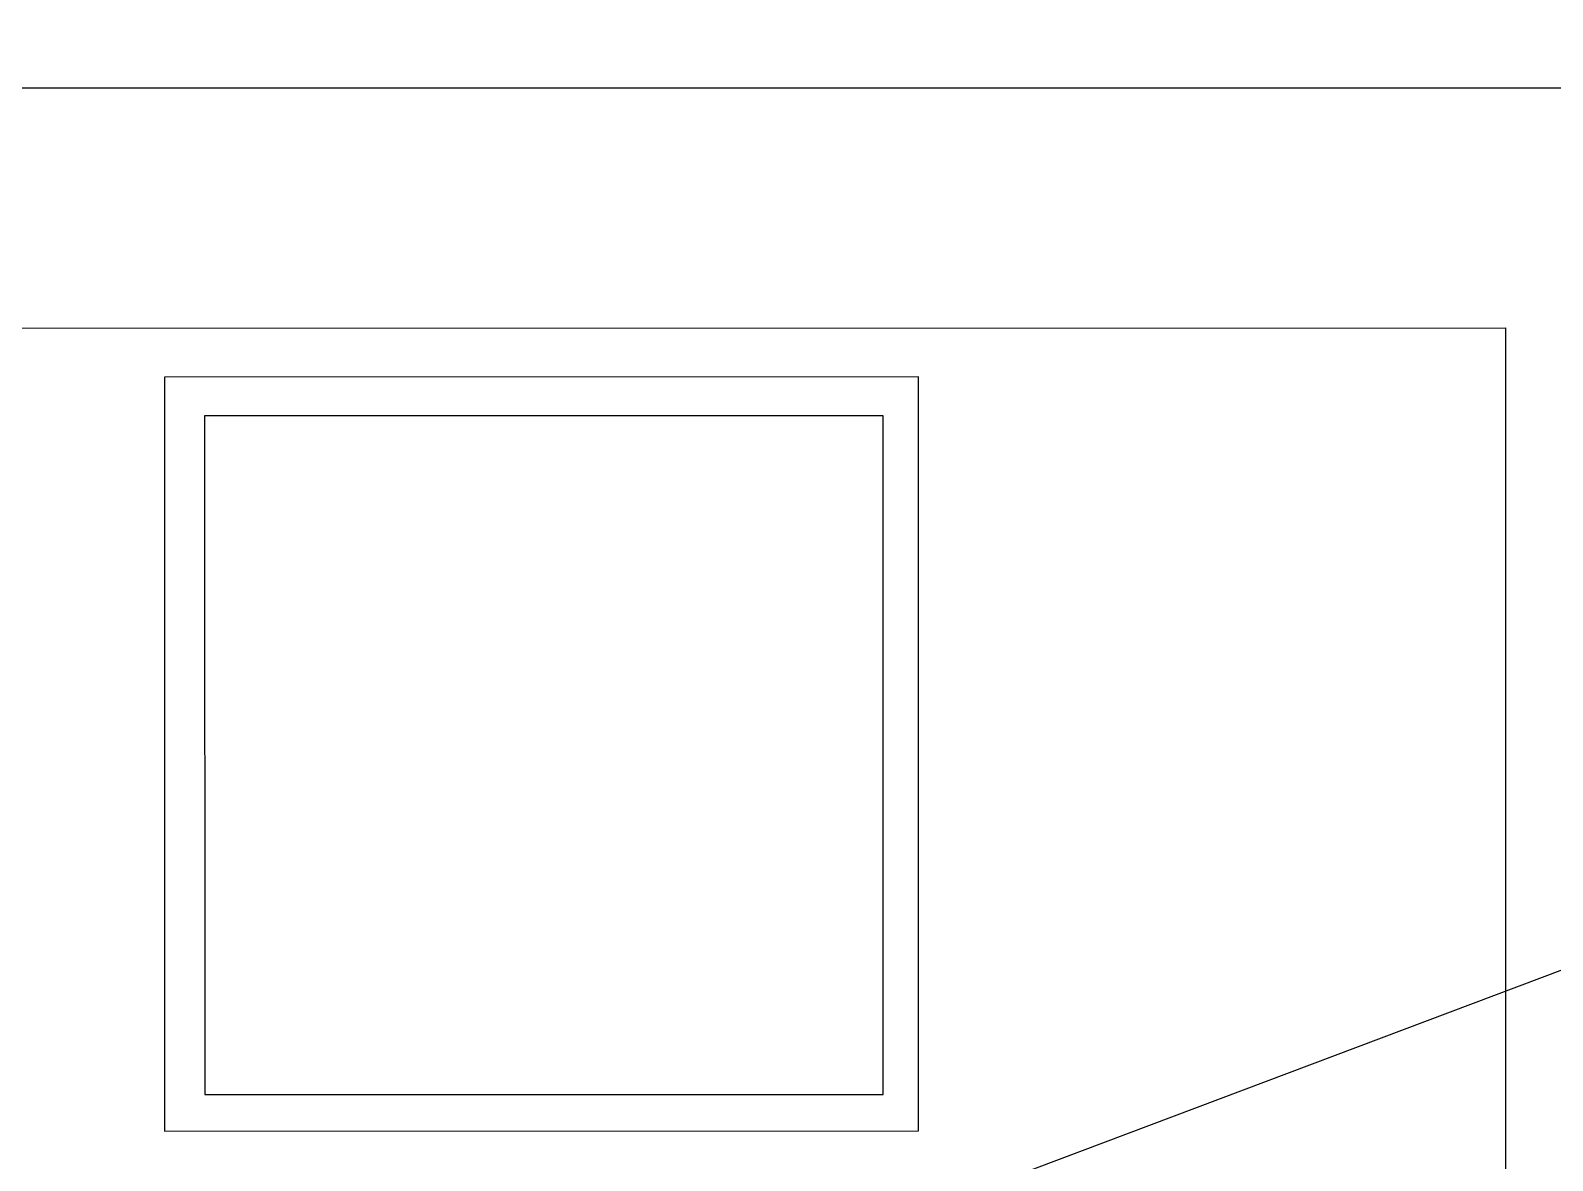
# Model space of a CAD drawing. Header units: inches. Extents: x 567429 to 582707, y 126347 to 133675.
# Drawn here: x 579105.34 to 579145.1, y 131704.36 to 131733.88 of the extents above; entities that cross this region are included whole.
import ezdxf

# ---------------------------------------------------------------- set-up
doc = ezdxf.new("R2010")
doc.units = ezdxf.units.IN
doc.header["$MEASUREMENT"] = 0
for name, color, linetype in [('BORD', 3, 'Continuous'), ('mobl', 11, 'Continuous'), ('SOUND WIRE', 4, 'Continuous')]:
    doc.layers.add(name, color=color, linetype=linetype)

# ---------------------------------------------------------------- blocks, each defined once
blk = doc.blocks.new('BOARD2')
at = {"layer": 'BORD', "color": 4}
for p, q in [((163.075, 0), (163.075, -61.626)), ((163.075, -61.626), (-163.075, -61.626))]:
    blk.add_line(p, q, dxfattribs=at)
at = {"layer": 'BORD'}
for p, q in [((140.933, -24.652), (140.933, -45.443)), ((161.724, -24.652), (140.933, -24.652)), ((161.724, -45.443), (161.724, -24.652)), ((141.939, -25.758), (141.939, -44.47)), ((160.651, -25.758), (141.939, -25.758)), ((160.651, -44.47), (160.651, -25.758)), ((141.939, -44.47), (160.651, -44.47)), ((140.933, -45.443), (161.724, -45.443))]:
    blk.add_line(p, q, dxfattribs=at)

msp = doc.modelspace()

# ---------------------------------------------------------------- linework, layer by layer
at = {"layer": 'mobl', "color": 15}
msp.add_line((579088.486, 131732.375), (579288.486, 131732.375), dxfattribs=at)
at = {"layer": 'SOUND WIRE'}
msp.add_line((578731.057, 131553.289), (579356.649, 131788.933), dxfattribs=at)

# ---------------------------------------------------------------- block references
at = {"layer": 'BORD', "ltscale": 5, "xscale": 0.947301618010808, "yscale": 0.947301618010808, "zscale": 0.947301618010808, "rotation": 90.0091431634973}
msp.add_blockref('BOARD2', (579085.511, 131571.616), dxfattribs=at)

doc.saveas('drawing.dxf')
